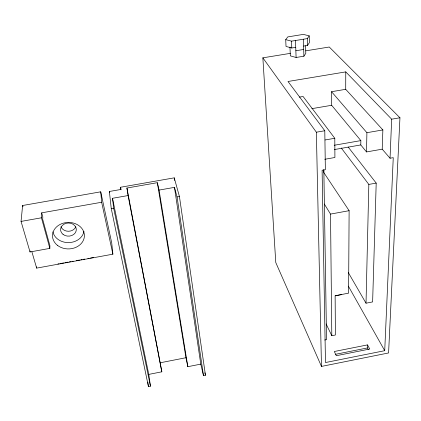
<?xml version="1.0" encoding="UTF-8"?>
<svg xmlns="http://www.w3.org/2000/svg" width="421" height="421" viewBox="0 0 421 421"><rect width="100%" height="100%" fill="white"/><g stroke="black" fill="none" stroke-linecap="round" stroke-linejoin="round"><path stroke-width="0.63" d="M345.709 89.32L345.762 71.891L288.011 81.485L324.791 130.747L325.365 169.695L322.102 170.273L325.475 362.544L384.72 350.688L393.256 157.659L390.046 158.228L382.21 149.171L382.873 129.926L345.709 89.32L331.548 91.704L331.669 105.292L360.855 140.609L360.786 144.935L366.507 151.934L382.21 149.171M323.723 169.9L323.765 172.51L349.12 210.689L348.599 293.153L335.132 295.742L335.4 335.005L331.806 335.711L326.128 323.954M366.507 151.934L366.907 132.699L331.548 91.704M348.135 146.992L376.2 183.098L372.622 301.92L366.023 303.199L368.828 184.424L341.273 147.992M368.264 349.504L367.433 347.946L367.512 344.899L334.321 351.503L336.316 355.703L369.738 349.035L367.512 344.899M49.841 248.379L49.92 245.78L42.695 219.378L42.816 216.894L41.711 212.831L101.65 202.254L100.724 191.818L22.618 205.506L21.05 221.414L30.028 251.958L49.841 248.379L41.447 217.799L41.711 212.831M390.046 158.228L391.667 119.196L345.762 71.891M305.73 50.846L329.259 47.015L399.95 117.769L388.583 352.956L321.47 366.412L275.781 262.551L262.857 57.83L290.416 53.341M100.724 191.818L111.733 242.991L112.886 254.184L36.659 268.114L36.727 266.819M30.028 251.958L30.107 250.911M289.969 47.068L290.332 55.872L296.105 57.482L303.899 56.203L305.799 53.341L305.578 45.794M303.588 46.073L307.509 45.436L309.393 42.647L309.214 35.848L303.325 34.396L287.79 36.906L285.717 39.648L286.017 46.442L291.795 47.994L295.731 47.352M307.509 45.436L307.319 38.595L309.214 35.848M200.785 364.128L203.49 375.658L205.464 375.269L179.425 196.512L174.247 177.846L120.559 187.25L120.869 189.466L109.376 191.481L111.26 208.605L148.45 386.604L150.455 386.204L148.771 374.395L112.512 198.291L128.084 195.549L126.926 188.024L157.349 182.688L159.064 190.087L187.84 366.686L200.785 364.128L174.473 187.371L159.064 190.087M335.621 354.293L367.433 347.946M148.771 374.395L161.832 371.817L126.926 188.024M324.717 340.01L326.559 339.647L323.844 169.816M160.333 362.755L185.95 357.724L157.349 182.688M335.184 295.837L341.447 294.632M324.328 204.027L330.522 214.084L349.12 210.689M57.924 263.978L59.198 263.746M60.471 263.509L63.655 262.93M64.929 262.699L68.118 262.115M69.391 261.883L70.665 261.651M71.938 261.415L73.212 261.183M76.396 260.604L79.58 260.02M80.853 259.789L82.127 259.557M83.405 259.32L84.679 259.089M87.863 258.51L89.136 258.273M90.41 258.041L93.594 257.463M368.828 184.424L376.2 183.098M21.05 221.414L41.447 217.799M111.26 208.605L113.659 208.179L112.512 198.291M174.473 187.371L177.067 196.933L179.425 196.512M334.179 145.266L360.855 140.609M334.3 149.571L360.786 144.935M324.754 159.285L334.916 157.496L334.795 138.283L303.083 96.488L299.352 97.119M325.107 139.967L334.795 138.283M366.907 132.699L382.873 129.926M262.857 57.83L316.355 132.199L324.791 130.747M391.667 119.196L399.95 117.769M311.835 108.66L331.669 105.292M295.858 50.746L303.694 49.468M285.717 39.648L291.527 41.147L307.319 38.595M348.325 272.613L366.023 303.199M348.372 286.148L384.72 350.688M31.891 251.805L36.659 268.114M22.618 205.506L22.981 206.764M204.869 372.753L205.464 375.269M101.65 202.254L112.886 254.184M185.95 357.724L187.84 366.686M113.659 208.179L150.455 386.204M109.376 191.481L109.644 192.765M120.559 187.25L121.064 189.824M128.084 195.549L161.832 371.817M174.247 177.846L174.631 180.446M177.067 196.933L203.49 375.658M147.829 382.121L148.45 386.604M291.527 41.147L291.795 47.994M295.484 40.511L296.105 57.482M303.383 39.232L303.899 56.203M316.355 132.199L321.47 366.412M330.522 214.084L331.806 335.711M75.801 226.756A7.788 6.526 -0.4 0 1 68.349 231.261A7.788 6.526 -0.4 0 1 60.966 226.703M83.968 231.366A15.751 13.14 -0.6 0 1 68.634 242.607A15.751 13.14 -0.6 0 1 52.899 231.86M63.055 234.386A7.873 6.568 -0.6 0 0 76.112 231.055A7.873 6.568 -0.6 0 0 66.171 223.298A7.873 6.568 -0.6 0 0 63.055 234.386M57.461 245.343A15.966 13.251 -0.9 0 0 83.974 238.691A15.966 13.251 -0.9 0 0 63.918 222.993A15.966 13.251 -0.9 0 0 57.461 245.343"/></g></svg>
